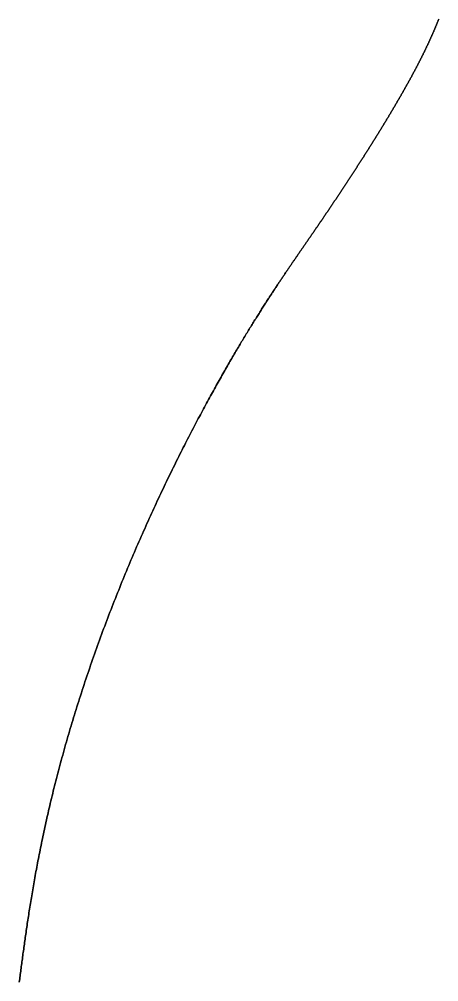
# Model space of a CAD drawing. Header units: inches. Extents: x 130170 to 284068, y 377793 to 804530.
# Drawn here: x 249292.2 to 249320.9, y 749441.5 to 749507.3 of the extents above; entities that cross this region are included whole.
import ezdxf

# ---------------------------------------------------------------- set-up
doc = ezdxf.new("R2010")
doc.units = ezdxf.units.IN
doc.header["$MEASUREMENT"] = 0
doc.layers.add('muni_il', color=7, linetype='Continuous')

msp = doc.modelspace()

# ---------------------------------------------------------------- linework, layer by layer
at = {"layer": 'muni_il'}
for points in [[(249320.861, 749507.307), (249320.845, 749507.266), (249320.829, 749507.225), (249320.813, 749507.184), (249320.797, 749507.144), (249320.781, 749507.103), (249320.764, 749507.063), (249320.748, 749507.022), (249320.732, 749506.982), (249320.716, 749506.942), (249320.699, 749506.902), (249320.683, 749506.862), (249320.667, 749506.823), (249320.65, 749506.783), (249320.634, 749506.743), (249320.617, 749506.704), (249320.601, 749506.665), (249320.584, 749506.625), (249320.567, 749506.586), (249320.551, 749506.547), (249320.534, 749506.508), (249320.517, 749506.469), (249320.501, 749506.43), (249320.484, 749506.391), (249320.467, 749506.353), (249320.45, 749506.314), (249320.434, 749506.276), (249320.417, 749506.237), (249320.4, 749506.199), (249320.383, 749506.16), (249320.366, 749506.122), (249320.349, 749506.084), (249320.332, 749506.046), (249320.315, 749506.008), (249320.298, 749505.97), (249320.28, 749505.932), (249320.263, 749505.894), (249320.246, 749505.857), (249320.229, 749505.819), (249320.212, 749505.781), (249320.194, 749505.744), (249320.177, 749505.706), (249320.16, 749505.669), (249320.142, 749505.632), (249320.125, 749505.594), (249320.107, 749505.557), (249320.09, 749505.52), (249320.072, 749505.483), (249320.055, 749505.446), (249320.037, 749505.409), (249320.02, 749505.372), (249320.002, 749505.335), (249319.985, 749505.298), (249319.967, 749505.261), (249319.949, 749505.224), (249319.931, 749505.188), (249319.914, 749505.151), (249319.896, 749505.114), (249319.878, 749505.078), (249319.86, 749505.041), (249319.842, 749505.005), (249319.824, 749504.969), (249319.806, 749504.932), (249319.789, 749504.896), (249319.771, 749504.86), (249319.753, 749504.823), (249319.735, 749504.787), (249319.717, 749504.751), (249319.698, 749504.715), (249319.68, 749504.679), (249319.662, 749504.643), (249319.644, 749504.607), (249319.626, 749504.571), (249319.608, 749504.535), (249319.589, 749504.499), (249319.571, 749504.463), (249319.553, 749504.428), (249319.535, 749504.392), (249319.516, 749504.356), (249319.498, 749504.32), (249319.479, 749504.285), (249319.461, 749504.249), (249319.443, 749504.214), (249319.424, 749504.178), (249319.406, 749504.143), (249319.387, 749504.107), (249319.369, 749504.072), (249319.35, 749504.036), (249319.332, 749504.001), (249319.313, 749503.966), (249319.295, 749503.93), (249319.276, 749503.895), (249319.257, 749503.86), (249319.239, 749503.825), (249319.22, 749503.79), (249319.201, 749503.755), (249319.183, 749503.719), (249319.164, 749503.684), (249319.145, 749503.649), (249319.126, 749503.614), (249319.107, 749503.579), (249319.089, 749503.545), (249319.07, 749503.51), (249319.051, 749503.475), (249319.032, 749503.44), (249319.013, 749503.405), (249318.994, 749503.37), (249318.976, 749503.336), (249318.957, 749503.301), (249318.938, 749503.266), (249318.919, 749503.231), (249318.9, 749503.197), (249318.881, 749503.162), (249318.862, 749503.128), (249318.843, 749503.093), (249318.824, 749503.058), (249318.805, 749503.024), (249318.786, 749502.989), (249318.767, 749502.955), (249318.747, 749502.921), (249318.728, 749502.886), (249318.709, 749502.852), (249318.69, 749502.818), (249318.671, 749502.783), (249318.652, 749502.749), (249318.633, 749502.715), (249318.613, 749502.681), (249318.594, 749502.646), (249318.575, 749502.612), (249318.556, 749502.578), (249318.537, 749502.544), (249318.517, 749502.51), (249318.498, 749502.476), (249318.479, 749502.442), (249318.46, 749502.408), (249318.44, 749502.374), (249318.421, 749502.34), (249318.402, 749502.306), (249318.382, 749502.272), (249318.363, 749502.238), (249318.344, 749502.204), (249318.324, 749502.17), (249318.305, 749502.136), (249318.286, 749502.102), (249318.266, 749502.068), (249318.247, 749502.035), (249318.227, 749502.001), (249318.208, 749501.967), (249318.188, 749501.933), (249318.169, 749501.9), (249318.15, 749501.866), (249318.13, 749501.832), (249318.111, 749501.799), (249318.091, 749501.765), (249318.072, 749501.732), (249318.052, 749501.698), (249318.033, 749501.664), (249318.013, 749501.631), (249317.994, 749501.597), (249317.974, 749501.564), (249317.954, 749501.531), (249317.935, 749501.497), (249317.915, 749501.464), (249317.896, 749501.43), (249317.876, 749501.397), (249317.857, 749501.363), (249317.837, 749501.33), (249317.817, 749501.297), (249317.798, 749501.263), (249317.778, 749501.23), (249317.758, 749501.197), (249317.739, 749501.163), (249317.719, 749501.13), (249317.699, 749501.097), (249317.679, 749501.064), (249317.66, 749501.03), (249317.64, 749500.997), (249317.62, 749500.964), (249317.601, 749500.931), (249317.581, 749500.897), (249317.561, 749500.864), (249317.541, 749500.831), (249317.521, 749500.798), (249317.502, 749500.765), (249317.482, 749500.732), (249317.462, 749500.699), (249317.442, 749500.665), (249317.422, 749500.632), (249317.402, 749500.599), (249317.383, 749500.566), (249317.363, 749500.533), (249317.343, 749500.5), (249317.323, 749500.467), (249317.303, 749500.434), (249317.283, 749500.401), (249317.263, 749500.368), (249317.243, 749500.335), (249317.223, 749500.302), (249317.203, 749500.269), (249317.183, 749500.236), (249317.163, 749500.203), (249317.143, 749500.17), (249317.123, 749500.137), (249317.103, 749500.104), (249317.083, 749500.071), (249317.063, 749500.038), (249317.043, 749500.005), (249317.022, 749499.972), (249317.002, 749499.939), (249316.982, 749499.906), (249316.962, 749499.873), (249316.942, 749499.84), (249316.921, 749499.807), (249316.901, 749499.774), (249316.881, 749499.741), (249316.861, 749499.708), (249316.84, 749499.675), (249316.82, 749499.642), (249316.8, 749499.609), (249316.779, 749499.576), (249316.759, 749499.543), (249316.739, 749499.51), (249316.718, 749499.477), (249316.698, 749499.444), (249316.678, 749499.411), (249316.657, 749499.377), (249316.636, 749499.344), (249316.616, 749499.311), (249316.595, 749499.278), (249316.575, 749499.245), (249316.555, 749499.212), (249316.534, 749499.179), (249316.513, 749499.146), (249316.493, 749499.113), (249316.472, 749499.08), (249316.451, 749499.046), (249316.431, 749499.013), (249316.41, 749498.98), (249316.389, 749498.947), (249316.369, 749498.914), (249316.348, 749498.881), (249316.327, 749498.848), (249316.306, 749498.814), (249316.285, 749498.781), (249316.265, 749498.748), (249316.244, 749498.715), (249316.223, 749498.681), (249316.202, 749498.648), (249316.181, 749498.615), (249316.16, 749498.581), (249316.139, 749498.548), (249316.118, 749498.515), (249316.097, 749498.481), (249316.076, 749498.448), (249316.055, 749498.415), (249316.034, 749498.381), (249316.013, 749498.348), (249315.991, 749498.314), (249315.97, 749498.281), (249315.949, 749498.247), (249315.928, 749498.214), (249315.906, 749498.18), (249315.885, 749498.147), (249315.864, 749498.113), (249315.843, 749498.08), (249315.821, 749498.046), (249315.8, 749498.013), (249315.779, 749497.979), (249315.757, 749497.945), (249315.736, 749497.912), (249315.714, 749497.878), (249315.693, 749497.844), (249315.671, 749497.811), (249315.65, 749497.777), (249315.628, 749497.743), (249315.606, 749497.709), (249315.585, 749497.676), (249315.563, 749497.642), (249315.541, 749497.608), (249315.52, 749497.574), (249315.498, 749497.54), (249315.476, 749497.506), (249315.454, 749497.472), (249315.433, 749497.438), (249315.411, 749497.404), (249315.389, 749497.37), (249315.367, 749497.336), (249315.345, 749497.302), (249315.323, 749497.268), (249315.301, 749497.234), (249315.279, 749497.2), (249315.257, 749497.166), (249315.235, 749497.132), (249315.213, 749497.098), (249315.191, 749497.064), (249315.169, 749497.029), (249315.147, 749496.995), (249315.124, 749496.961), (249315.102, 749496.927), (249315.08, 749496.892), (249315.058, 749496.858), (249315.036, 749496.824), (249315.013, 749496.79), (249314.991, 749496.755), (249314.969, 749496.721), (249314.946, 749496.686), (249314.924, 749496.652), (249314.901, 749496.618), (249314.879, 749496.583), (249314.857, 749496.549), (249314.834, 749496.514), (249314.812, 749496.48), (249314.789, 749496.445), (249314.766, 749496.411), (249314.744, 749496.376), (249314.721, 749496.341), (249314.699, 749496.307), (249314.676, 749496.272), (249314.653, 749496.238), (249314.63, 749496.203), (249314.608, 749496.168), (249314.585, 749496.134), (249314.562, 749496.099), (249314.54, 749496.064), (249314.517, 749496.029), (249314.494, 749495.995), (249314.471, 749495.96), (249314.448, 749495.925), (249314.425, 749495.89), (249314.402, 749495.856), (249314.379, 749495.821), (249314.356, 749495.786), (249314.333, 749495.751), (249314.31, 749495.716), (249314.287, 749495.681), (249314.264, 749495.646), (249314.241, 749495.611), (249314.218, 749495.577), (249314.195, 749495.542), (249314.172, 749495.507), (249314.149, 749495.472), (249314.126, 749495.437), (249314.102, 749495.402), (249314.079, 749495.367), (249314.056, 749495.332), (249314.033, 749495.297), (249314.009, 749495.262), (249313.986, 749495.227), (249313.963, 749495.191), (249313.939, 749495.156), (249313.916, 749495.121), (249313.893, 749495.086), (249313.869, 749495.051), (249313.846, 749495.016), (249313.822, 749494.981), (249313.799, 749494.946), (249313.776, 749494.911), (249313.752, 749494.875), (249313.729, 749494.84), (249313.705, 749494.805), (249313.681, 749494.77), (249313.658, 749494.735), (249313.634, 749494.699), (249313.611, 749494.664), (249313.587, 749494.629), (249313.563, 749494.594), (249313.54, 749494.558), (249313.516, 749494.523), (249313.492, 749494.488), (249313.469, 749494.452), (249313.445, 749494.417), (249313.421, 749494.382), (249313.397, 749494.346), (249313.373, 749494.311), (249313.35, 749494.276), (249313.326, 749494.24), (249313.302, 749494.205), (249313.278, 749494.169), (249313.254, 749494.134), (249313.23, 749494.098), (249313.206, 749494.063), (249313.182, 749494.027), (249313.158, 749493.992), (249313.134, 749493.956), (249313.11, 749493.921), (249313.086, 749493.885), (249313.062, 749493.85), (249313.038, 749493.814), (249313.014, 749493.779), (249312.99, 749493.743), (249312.965, 749493.707), (249312.941, 749493.672), (249312.917, 749493.636), (249312.893, 749493.6), (249312.868, 749493.564), (249312.844, 749493.529), (249312.82, 749493.493), (249312.795, 749493.457), (249312.771, 749493.421), (249312.746, 749493.385), (249312.722, 749493.349), (249312.697, 749493.313), (249312.673, 749493.277), (249312.648, 749493.241), (249312.624, 749493.205), (249312.599, 749493.169), (249312.574, 749493.133), (249312.55, 749493.097), (249312.525, 749493.061), (249312.5, 749493.024), (249312.475, 749492.988), (249312.45, 749492.952), (249312.425, 749492.915), (249312.4, 749492.879), (249312.375, 749492.842), (249312.35, 749492.806), (249312.325, 749492.769), (249312.3, 749492.733), (249312.275, 749492.696), (249312.25, 749492.659), (249312.224, 749492.622), (249312.199, 749492.585), (249312.174, 749492.548), (249312.148, 749492.511), (249312.123, 749492.474), (249312.097, 749492.437), (249312.072, 749492.4), (249312.046, 749492.363), (249312.02, 749492.325), (249311.994, 749492.288), (249311.969, 749492.25), (249311.943, 749492.212), (249311.917, 749492.175), (249311.89, 749492.137), (249311.864, 749492.099), (249311.838, 749492.061), (249311.812, 749492.023), (249311.786, 749491.984), (249311.759, 749491.946), (249311.733, 749491.908), (249311.706, 749491.869), (249311.679, 749491.83), (249311.653, 749491.791), (249311.626, 749491.752), (249311.599, 749491.713), (249311.572, 749491.674), (249311.545, 749491.635), (249311.518, 749491.595), (249311.49, 749491.556), (249311.463, 749491.516), (249311.436, 749491.476), (249311.408, 749491.436), (249311.38, 749491.396), (249311.352, 749491.355), (249311.325, 749491.315), (249311.297, 749491.274), (249311.268, 749491.233), (249311.24, 749491.192), (249311.212, 749491.151), (249311.183, 749491.109), (249311.155, 749491.068), (249311.126, 749491.026), (249311.097, 749490.984), (249311.068, 749490.941), (249311.039, 749490.899), (249311.01, 749490.856), (249310.98, 749490.813), (249310.951, 749490.77), (249310.921, 749490.727), (249310.891, 749490.683), (249310.861, 749490.639), (249310.831, 749490.595), (249310.801, 749490.551), (249310.771, 749490.506), (249310.74, 749490.461), (249310.709, 749490.416), (249310.678, 749490.371), (249310.647, 749490.325), (249310.616, 749490.279), (249310.585, 749490.233), (249310.553, 749490.186), (249310.521, 749490.139), (249310.489, 749490.092), (249310.457, 749490.045), (249310.425, 749489.997), (249310.392, 749489.949), (249310.36, 749489.9), (249310.327, 749489.851), (249310.293, 749489.802), (249310.26, 749489.753), (249310.227, 749489.703), (249310.193, 749489.653), (249310.159, 749489.602), (249310.125, 749489.551), (249310.09, 749489.499), (249310.056, 749489.448), (249310.021, 749489.395), (249309.986, 749489.343), (249309.95, 749489.29), (249309.915, 749489.236), (249309.879, 749489.182), (249309.843, 749489.128), (249309.807, 749489.074), (249309.77, 749489.018), (249309.734, 749488.963), (249309.696, 749488.907), (249309.659, 749488.85), (249309.622, 749488.793), (249309.584, 749488.735), (249309.546, 749488.677), (249309.507, 749488.619), (249309.469, 749488.56), (249309.43, 749488.5), (249309.391, 749488.44), (249309.351, 749488.379), (249309.311, 749488.318), (249309.271, 749488.256), (249309.231, 749488.194), (249309.19, 749488.131), (249309.149, 749488.068), (249309.108, 749488.004), (249309.067, 749487.939), (249309.025, 749487.874), (249308.983, 749487.808), (249308.94, 749487.742), (249308.897, 749487.675), (249308.854, 749487.607), (249308.811, 749487.539), (249308.767, 749487.47), (249308.723, 749487.401), (249308.678, 749487.331), (249308.634, 749487.26), (249308.588, 749487.188), (249308.543, 749487.116), (249308.497, 749487.043), (249308.451, 749486.97), (249308.405, 749486.895), (249308.358, 749486.82), (249308.31, 749486.745), (249308.263, 749486.668), (249308.215, 749486.591), (249308.167, 749486.513), (249308.118, 749486.435), (249308.069, 749486.355), (249308.02, 749486.275), (249307.97, 749486.194), (249307.92, 749486.113), (249307.87, 749486.03), (249307.819, 749485.947), (249307.768, 749485.863), (249307.716, 749485.778), (249307.664, 749485.692), (249307.612, 749485.606), (249307.559, 749485.519), (249307.506, 749485.43), (249307.453, 749485.341), (249307.399, 749485.252), (249307.344, 749485.161), (249307.29, 749485.07), (249307.235, 749484.977), (249307.179, 749484.884), (249307.124, 749484.79), (249307.067, 749484.695), (249307.011, 749484.599), (249306.954, 749484.502), (249306.896, 749484.405), (249306.839, 749484.306), (249306.781, 749484.207), (249306.722, 749484.106), (249306.663, 749484.005), (249306.604, 749483.903), (249306.544, 749483.8), (249306.484, 749483.696), (249306.424, 749483.591), (249306.363, 749483.485), (249306.302, 749483.378), (249306.24, 749483.27), (249306.178, 749483.161), (249306.116, 749483.052), (249306.053, 749482.941), (249305.99, 749482.829), (249305.926, 749482.717), (249305.862, 749482.603), (249305.798, 749482.489), (249305.734, 749482.373), (249305.669, 749482.257), (249305.603, 749482.139), (249305.538, 749482.021), (249305.472, 749481.901), (249305.405, 749481.781), (249305.338, 749481.659), (249305.271, 749481.537), (249305.204, 749481.414), (249305.136, 749481.289), (249305.067, 749481.164), (249304.999, 749481.037), (249304.93, 749480.91), (249304.861, 749480.782), (249304.791, 749480.653), (249304.721, 749480.522), (249304.651, 749480.391), (249304.581, 749480.259), (249304.51, 749480.125), (249304.439, 749479.991), (249304.367, 749479.856), (249304.295, 749479.72), (249304.223, 749479.582), (249304.151, 749479.444), (249304.078, 749479.305), (249304.006, 749479.165), (249303.932, 749479.023), (249303.859, 749478.881), (249303.785, 749478.738), (249303.711, 749478.594), (249303.637, 749478.449), (249303.562, 749478.303), (249303.488, 749478.156), (249303.413, 749478.009), (249303.338, 749477.86), (249303.262, 749477.71), (249303.187, 749477.559), (249303.111, 749477.408), (249303.035, 749477.255), (249302.959, 749477.102), (249302.882, 749476.947), (249302.806, 749476.792), (249302.729, 749476.636), (249302.652, 749476.479), (249302.575, 749476.321), (249302.498, 749476.162), (249302.42, 749476.002), (249302.343, 749475.842), (249302.265, 749475.68), (249302.187, 749475.518), (249302.109, 749475.355), (249302.031, 749475.191), (249301.953, 749475.026), (249301.875, 749474.861), (249301.797, 749474.694), (249301.718, 749474.527), (249301.64, 749474.359), (249301.562, 749474.191), (249301.483, 749474.021), (249301.405, 749473.851), (249301.326, 749473.68), (249301.248, 749473.508), (249301.169, 749473.336), (249301.09, 749473.162), (249301.012, 749472.989), (249300.933, 749472.814), (249300.855, 749472.639), (249300.776, 749472.463), (249300.698, 749472.287), (249300.619, 749472.109), (249300.541, 749471.931), (249300.463, 749471.753), (249300.384, 749471.574), (249300.306, 749471.395), (249300.228, 749471.214), (249300.15, 749471.034), (249300.072, 749470.852), (249299.995, 749470.671), (249299.917, 749470.488), (249299.84, 749470.305), (249299.762, 749470.122), (249299.685, 749469.938), (249299.608, 749469.754), (249299.532, 749469.569), (249299.455, 749469.384), (249299.379, 749469.199), (249299.302, 749469.013), (249299.226, 749468.826), (249299.151, 749468.64), (249299.075, 749468.452), (249299, 749468.265), (249298.925, 749468.077), (249298.85, 749467.889), (249298.775, 749467.701), (249298.701, 749467.512), (249298.627, 749467.323), (249298.554, 749467.134), (249298.48, 749466.945), (249298.407, 749466.755), (249298.334, 749466.565), (249298.262, 749466.375), (249298.19, 749466.185), (249298.118, 749465.994), (249298.046, 749465.804), (249297.975, 749465.613), (249297.904, 749465.423), (249297.834, 749465.232), (249297.764, 749465.041), (249297.694, 749464.85), (249297.625, 749464.659), (249297.556, 749464.468), (249297.487, 749464.277), (249297.419, 749464.086), (249297.352, 749463.895), (249297.284, 749463.704), (249297.217, 749463.513), (249297.151, 749463.322), (249297.085, 749463.131), (249297.019, 749462.941), (249296.954, 749462.75), (249296.889, 749462.56), (249296.825, 749462.369), (249296.762, 749462.179), (249296.698, 749461.989), (249296.635, 749461.8), (249296.573, 749461.61), (249296.511, 749461.421), (249296.45, 749461.232), (249296.389, 749461.043), (249296.328, 749460.854), (249296.268, 749460.666), (249296.209, 749460.478), (249296.15, 749460.29), (249296.091, 749460.103), (249296.033, 749459.916), (249295.976, 749459.729), (249295.919, 749459.543), (249295.863, 749459.357), (249295.806, 749459.172), (249295.751, 749458.987), (249295.696, 749458.802), (249295.642, 749458.618), (249295.588, 749458.434), (249295.535, 749458.251), (249295.482, 749458.068), (249295.43, 749457.886), (249295.378, 749457.704), (249295.326, 749457.522), (249295.276, 749457.342), (249295.226, 749457.161), (249295.176, 749456.982), (249295.127, 749456.802), (249295.078, 749456.624), (249295.03, 749456.446), (249294.982, 749456.268), (249294.935, 749456.091), (249294.889, 749455.915), (249294.843, 749455.739), (249294.797, 749455.565), (249294.752, 749455.39), (249294.708, 749455.217), (249294.664, 749455.043), (249294.621, 749454.871), (249294.578, 749454.699), (249294.536, 749454.528), (249294.494, 749454.358), (249294.452, 749454.188), (249294.411, 749454.02), (249294.371, 749453.851), (249294.331, 749453.684), (249294.292, 749453.517), (249294.253, 749453.351), (249294.215, 749453.186), (249294.177, 749453.021), (249294.14, 749452.858), (249294.103, 749452.695), (249294.066, 749452.532), (249294.03, 749452.371), (249293.995, 749452.21), (249293.96, 749452.05), (249293.925, 749451.891), (249293.891, 749451.733), (249293.858, 749451.576), (249293.825, 749451.419), (249293.792, 749451.263), (249293.76, 749451.108), (249293.728, 749450.954), (249293.696, 749450.8), (249293.666, 749450.648), (249293.635, 749450.496), (249293.605, 749450.345), (249293.575, 749450.195), (249293.546, 749450.045), (249293.517, 749449.897), (249293.489, 749449.749), (249293.461, 749449.602), (249293.433, 749449.456), (249293.406, 749449.311), (249293.379, 749449.167), (249293.352, 749449.023), (249293.326, 749448.881), (249293.3, 749448.739), (249293.275, 749448.598), (249293.25, 749448.458), (249293.225, 749448.318), (249293.201, 749448.18), (249293.177, 749448.043), (249293.153, 749447.906), (249293.13, 749447.77), (249293.107, 749447.635), (249293.084, 749447.5), (249293.062, 749447.367), (249293.04, 749447.234), (249293.018, 749447.102), (249292.997, 749446.971), (249292.976, 749446.841), (249292.955, 749446.712), (249292.934, 749446.583), (249292.914, 749446.455), (249292.894, 749446.328), (249292.874, 749446.202), (249292.855, 749446.076), (249292.835, 749445.951), (249292.816, 749445.828), (249292.798, 749445.704), (249292.779, 749445.582), (249292.761, 749445.46), (249292.743, 749445.339), (249292.725, 749445.219), (249292.707, 749445.099), (249292.69, 749444.98), (249292.673, 749444.862), (249292.656, 749444.745), (249292.639, 749444.628), (249292.622, 749444.512), (249292.606, 749444.397), (249292.59, 749444.282), (249292.573, 749444.167), (249292.557, 749444.054), (249292.542, 749443.941), (249292.526, 749443.829), (249292.511, 749443.717), (249292.495, 749443.605), (249292.48, 749443.495), (249292.465, 749443.384), (249292.45, 749443.275), (249292.435, 749443.165), (249292.421, 749443.057), (249292.406, 749442.948), (249292.391, 749442.84), (249292.377, 749442.733), (249292.363, 749442.626), (249292.349, 749442.519), (249292.335, 749442.413), (249292.321, 749442.307), (249292.307, 749442.201), (249292.293, 749442.095), (249292.279, 749441.99), (249292.265, 749441.885), (249292.251, 749441.78), (249292.238, 749441.676), (249292.224, 749441.571), (249292.211, 749441.467)], [(249292.211, 749441.467), (249292.224, 749441.571), (249292.238, 749441.676), (249292.251, 749441.78), (249292.265, 749441.885), (249292.279, 749441.99), (249292.293, 749442.095), (249292.307, 749442.201), (249292.321, 749442.307), (249292.335, 749442.413), (249292.349, 749442.519), (249292.363, 749442.626), (249292.377, 749442.733), (249292.391, 749442.84), (249292.406, 749442.948), (249292.421, 749443.057), (249292.435, 749443.165), (249292.45, 749443.275), (249292.465, 749443.384), (249292.48, 749443.495), (249292.495, 749443.605), (249292.511, 749443.717), (249292.526, 749443.829), (249292.542, 749443.941), (249292.557, 749444.054), (249292.573, 749444.167), (249292.59, 749444.282), (249292.606, 749444.397), (249292.622, 749444.512), (249292.639, 749444.628), (249292.656, 749444.745), (249292.673, 749444.862), (249292.69, 749444.98), (249292.707, 749445.099), (249292.725, 749445.219), (249292.743, 749445.339), (249292.761, 749445.46), (249292.779, 749445.582), (249292.798, 749445.704), (249292.816, 749445.828), (249292.835, 749445.951), (249292.855, 749446.076), (249292.874, 749446.202), (249292.894, 749446.328), (249292.914, 749446.455), (249292.934, 749446.583), (249292.955, 749446.712), (249292.976, 749446.841), (249292.997, 749446.971), (249293.018, 749447.102), (249293.04, 749447.234), (249293.062, 749447.367), (249293.084, 749447.5), (249293.107, 749447.635), (249293.13, 749447.77), (249293.153, 749447.906), (249293.177, 749448.043), (249293.201, 749448.18), (249293.225, 749448.318), (249293.25, 749448.458), (249293.275, 749448.598), (249293.3, 749448.739), (249293.326, 749448.881), (249293.352, 749449.023), (249293.379, 749449.167), (249293.406, 749449.311), (249293.433, 749449.456), (249293.461, 749449.602), (249293.489, 749449.749), (249293.517, 749449.897), (249293.546, 749450.045), (249293.575, 749450.195), (249293.605, 749450.345), (249293.635, 749450.496), (249293.666, 749450.648), (249293.696, 749450.8), (249293.728, 749450.954), (249293.76, 749451.108), (249293.792, 749451.263), (249293.825, 749451.419), (249293.858, 749451.576), (249293.891, 749451.733), (249293.925, 749451.891), (249293.96, 749452.05), (249293.995, 749452.21), (249294.03, 749452.371), (249294.066, 749452.532), (249294.103, 749452.695), (249294.14, 749452.858), (249294.177, 749453.021), (249294.215, 749453.186), (249294.253, 749453.351), (249294.292, 749453.517), (249294.331, 749453.684), (249294.371, 749453.851), (249294.411, 749454.02), (249294.452, 749454.188), (249294.494, 749454.358), (249294.536, 749454.528), (249294.578, 749454.699), (249294.621, 749454.871), (249294.664, 749455.043), (249294.708, 749455.217), (249294.752, 749455.39), (249294.797, 749455.565), (249294.843, 749455.739), (249294.889, 749455.915), (249294.935, 749456.091), (249294.982, 749456.268), (249295.03, 749456.446), (249295.078, 749456.624), (249295.127, 749456.802), (249295.176, 749456.982), (249295.226, 749457.161), (249295.276, 749457.342), (249295.326, 749457.522), (249295.378, 749457.704), (249295.43, 749457.886), (249295.482, 749458.068), (249295.535, 749458.251), (249295.588, 749458.434), (249295.642, 749458.618), (249295.696, 749458.802), (249295.751, 749458.987), (249295.806, 749459.172), (249295.863, 749459.357), (249295.919, 749459.543), (249295.976, 749459.729), (249296.033, 749459.916), (249296.091, 749460.103), (249296.15, 749460.29), (249296.209, 749460.478), (249296.268, 749460.666), (249296.328, 749460.854), (249296.389, 749461.043), (249296.45, 749461.232), (249296.511, 749461.421), (249296.573, 749461.61), (249296.635, 749461.8), (249296.698, 749461.989), (249296.762, 749462.179), (249296.825, 749462.369), (249296.889, 749462.56), (249296.954, 749462.75), (249297.019, 749462.941), (249297.085, 749463.131), (249297.151, 749463.322), (249297.217, 749463.513), (249297.284, 749463.704), (249297.352, 749463.895), (249297.419, 749464.086), (249297.487, 749464.277), (249297.556, 749464.468), (249297.625, 749464.659), (249297.694, 749464.85), (249297.764, 749465.041), (249297.834, 749465.232), (249297.904, 749465.423), (249297.975, 749465.613), (249298.046, 749465.804), (249298.118, 749465.994), (249298.19, 749466.185), (249298.262, 749466.375), (249298.334, 749466.565), (249298.407, 749466.755), (249298.48, 749466.945), (249298.554, 749467.134), (249298.627, 749467.323), (249298.701, 749467.512), (249298.775, 749467.701), (249298.85, 749467.889), (249298.925, 749468.077), (249299, 749468.265), (249299.075, 749468.452), (249299.151, 749468.64), (249299.226, 749468.826), (249299.302, 749469.013), (249299.379, 749469.199), (249299.455, 749469.384), (249299.532, 749469.569), (249299.608, 749469.754), (249299.685, 749469.938), (249299.762, 749470.122), (249299.84, 749470.305), (249299.917, 749470.488), (249299.995, 749470.671), (249300.072, 749470.852), (249300.15, 749471.034), (249300.228, 749471.214), (249300.306, 749471.395), (249300.384, 749471.574), (249300.463, 749471.753), (249300.541, 749471.931), (249300.619, 749472.109), (249300.698, 749472.287), (249300.776, 749472.463), (249300.855, 749472.639), (249300.933, 749472.814), (249301.012, 749472.989), (249301.09, 749473.162), (249301.169, 749473.336), (249301.248, 749473.508), (249301.326, 749473.68), (249301.405, 749473.851), (249301.483, 749474.021), (249301.562, 749474.191), (249301.64, 749474.359), (249301.718, 749474.527), (249301.797, 749474.694), (249301.875, 749474.861), (249301.953, 749475.026), (249302.031, 749475.191), (249302.109, 749475.355), (249302.187, 749475.518), (249302.265, 749475.68), (249302.343, 749475.842), (249302.42, 749476.002), (249302.498, 749476.162), (249302.575, 749476.321), (249302.652, 749476.479), (249302.729, 749476.636), (249302.806, 749476.792), (249302.882, 749476.947), (249302.959, 749477.102), (249303.035, 749477.255), (249303.111, 749477.408), (249303.187, 749477.559), (249303.262, 749477.71), (249303.338, 749477.86), (249303.413, 749478.009), (249303.488, 749478.156), (249303.562, 749478.303), (249303.637, 749478.449), (249303.711, 749478.594), (249303.785, 749478.738), (249303.859, 749478.881), (249303.932, 749479.023), (249304.006, 749479.165), (249304.078, 749479.305), (249304.151, 749479.444), (249304.223, 749479.582), (249304.295, 749479.72), (249304.367, 749479.856), (249304.439, 749479.991), (249304.51, 749480.125), (249304.581, 749480.259), (249304.651, 749480.391), (249304.721, 749480.522), (249304.791, 749480.653), (249304.861, 749480.782), (249304.93, 749480.91), (249304.999, 749481.037), (249305.067, 749481.164), (249305.136, 749481.289), (249305.204, 749481.414), (249305.271, 749481.537), (249305.338, 749481.659), (249305.405, 749481.781), (249305.472, 749481.901), (249305.538, 749482.021), (249305.603, 749482.139), (249305.669, 749482.257), (249305.734, 749482.373), (249305.798, 749482.489), (249305.862, 749482.603), (249305.926, 749482.717), (249305.99, 749482.829), (249306.053, 749482.941), (249306.116, 749483.052), (249306.178, 749483.161), (249306.24, 749483.27), (249306.302, 749483.378), (249306.363, 749483.485), (249306.424, 749483.591), (249306.484, 749483.696), (249306.544, 749483.8), (249306.604, 749483.903), (249306.663, 749484.005), (249306.722, 749484.106), (249306.781, 749484.207), (249306.839, 749484.306), (249306.896, 749484.405), (249306.954, 749484.502), (249307.011, 749484.599), (249307.067, 749484.695), (249307.124, 749484.79), (249307.179, 749484.884), (249307.235, 749484.977), (249307.29, 749485.07), (249307.344, 749485.161), (249307.399, 749485.252), (249307.453, 749485.341), (249307.506, 749485.43), (249307.559, 749485.519), (249307.612, 749485.606), (249307.664, 749485.692), (249307.716, 749485.778), (249307.768, 749485.863), (249307.819, 749485.947), (249307.87, 749486.03), (249307.92, 749486.113), (249307.97, 749486.194), (249308.02, 749486.275), (249308.069, 749486.355), (249308.118, 749486.435), (249308.167, 749486.513), (249308.215, 749486.591), (249308.263, 749486.668), (249308.31, 749486.745), (249308.358, 749486.82), (249308.405, 749486.895), (249308.451, 749486.97), (249308.497, 749487.043), (249308.543, 749487.116), (249308.588, 749487.188), (249308.634, 749487.26), (249308.678, 749487.331), (249308.723, 749487.401), (249308.767, 749487.47), (249308.811, 749487.539), (249308.854, 749487.607), (249308.897, 749487.675), (249308.94, 749487.742), (249308.983, 749487.808), (249309.025, 749487.874), (249309.067, 749487.939), (249309.108, 749488.004), (249309.149, 749488.068), (249309.19, 749488.131), (249309.231, 749488.194), (249309.271, 749488.256), (249309.311, 749488.318), (249309.351, 749488.379), (249309.391, 749488.44), (249309.43, 749488.5), (249309.469, 749488.56), (249309.507, 749488.619), (249309.546, 749488.677), (249309.584, 749488.735), (249309.622, 749488.793), (249309.659, 749488.85), (249309.696, 749488.907), (249309.734, 749488.963), (249309.77, 749489.018), (249309.807, 749489.074), (249309.843, 749489.128), (249309.879, 749489.182), (249309.915, 749489.236), (249309.95, 749489.29), (249309.986, 749489.343), (249310.021, 749489.395), (249310.056, 749489.448), (249310.09, 749489.499), (249310.125, 749489.551), (249310.159, 749489.602), (249310.193, 749489.653), (249310.227, 749489.703), (249310.26, 749489.753), (249310.293, 749489.802), (249310.327, 749489.851), (249310.36, 749489.9), (249310.392, 749489.949), (249310.425, 749489.997), (249310.457, 749490.045), (249310.489, 749490.092), (249310.521, 749490.139), (249310.553, 749490.186), (249310.585, 749490.233), (249310.616, 749490.279), (249310.647, 749490.325), (249310.678, 749490.371), (249310.709, 749490.416), (249310.74, 749490.461), (249310.771, 749490.506), (249310.801, 749490.551), (249310.831, 749490.595), (249310.861, 749490.639), (249310.891, 749490.683), (249310.921, 749490.727), (249310.951, 749490.77), (249310.98, 749490.813), (249311.01, 749490.856), (249311.039, 749490.899), (249311.068, 749490.941), (249311.097, 749490.984), (249311.126, 749491.026), (249311.155, 749491.068), (249311.183, 749491.109), (249311.212, 749491.151), (249311.24, 749491.192), (249311.268, 749491.233), (249311.297, 749491.274), (249311.325, 749491.315), (249311.352, 749491.355), (249311.38, 749491.396), (249311.408, 749491.436), (249311.436, 749491.476), (249311.463, 749491.516), (249311.49, 749491.556), (249311.518, 749491.595), (249311.545, 749491.635), (249311.572, 749491.674), (249311.599, 749491.713), (249311.626, 749491.752), (249311.653, 749491.791), (249311.679, 749491.83), (249311.706, 749491.869), (249311.733, 749491.908), (249311.759, 749491.946), (249311.786, 749491.984), (249311.812, 749492.023), (249311.838, 749492.061), (249311.864, 749492.099), (249311.89, 749492.137), (249311.917, 749492.175), (249311.943, 749492.212), (249311.969, 749492.25), (249311.994, 749492.288), (249312.02, 749492.325), (249312.046, 749492.363), (249312.072, 749492.4), (249312.097, 749492.437), (249312.123, 749492.474), (249312.148, 749492.511), (249312.174, 749492.548), (249312.199, 749492.585), (249312.224, 749492.622), (249312.25, 749492.659), (249312.275, 749492.696), (249312.3, 749492.733), (249312.325, 749492.769), (249312.35, 749492.806), (249312.375, 749492.842), (249312.4, 749492.879), (249312.425, 749492.915), (249312.45, 749492.952), (249312.475, 749492.988), (249312.5, 749493.024), (249312.525, 749493.061), (249312.55, 749493.097), (249312.574, 749493.133), (249312.599, 749493.169), (249312.624, 749493.205), (249312.648, 749493.241), (249312.673, 749493.277), (249312.697, 749493.313), (249312.722, 749493.349), (249312.746, 749493.385), (249312.771, 749493.421), (249312.795, 749493.457), (249312.82, 749493.493), (249312.844, 749493.529), (249312.868, 749493.564), (249312.893, 749493.6), (249312.917, 749493.636), (249312.941, 749493.672), (249312.965, 749493.707), (249312.99, 749493.743), (249313.014, 749493.779), (249313.038, 749493.814), (249313.062, 749493.85), (249313.086, 749493.885), (249313.11, 749493.921), (249313.134, 749493.956), (249313.158, 749493.992), (249313.182, 749494.027), (249313.206, 749494.063), (249313.23, 749494.098), (249313.254, 749494.134), (249313.278, 749494.169), (249313.302, 749494.205), (249313.326, 749494.24), (249313.35, 749494.276), (249313.373, 749494.311), (249313.397, 749494.346), (249313.421, 749494.382), (249313.445, 749494.417), (249313.469, 749494.452), (249313.492, 749494.488), (249313.516, 749494.523), (249313.54, 749494.558), (249313.563, 749494.594), (249313.587, 749494.629), (249313.611, 749494.664), (249313.634, 749494.699), (249313.658, 749494.735), (249313.681, 749494.77), (249313.705, 749494.805), (249313.729, 749494.84), (249313.752, 749494.875), (249313.776, 749494.911), (249313.799, 749494.946), (249313.822, 749494.981), (249313.846, 749495.016), (249313.869, 749495.051), (249313.893, 749495.086), (249313.916, 749495.121), (249313.939, 749495.156), (249313.963, 749495.191), (249313.986, 749495.227), (249314.009, 749495.262), (249314.033, 749495.297), (249314.056, 749495.332), (249314.079, 749495.367), (249314.102, 749495.402), (249314.126, 749495.437), (249314.149, 749495.472), (249314.172, 749495.507), (249314.195, 749495.542), (249314.218, 749495.577), (249314.241, 749495.611), (249314.264, 749495.646), (249314.287, 749495.681), (249314.31, 749495.716), (249314.333, 749495.751), (249314.356, 749495.786), (249314.379, 749495.821), (249314.402, 749495.856), (249314.425, 749495.89), (249314.448, 749495.925), (249314.471, 749495.96), (249314.494, 749495.995), (249314.517, 749496.029), (249314.54, 749496.064), (249314.562, 749496.099), (249314.585, 749496.134), (249314.608, 749496.168), (249314.63, 749496.203), (249314.653, 749496.238), (249314.676, 749496.272), (249314.699, 749496.307), (249314.721, 749496.341), (249314.744, 749496.376), (249314.766, 749496.411), (249314.789, 749496.445), (249314.812, 749496.48), (249314.834, 749496.514), (249314.857, 749496.549), (249314.879, 749496.583), (249314.901, 749496.618), (249314.924, 749496.652), (249314.946, 749496.686), (249314.969, 749496.721), (249314.991, 749496.755), (249315.013, 749496.79), (249315.036, 749496.824), (249315.058, 749496.858), (249315.08, 749496.892), (249315.102, 749496.927), (249315.124, 749496.961), (249315.147, 749496.995), (249315.169, 749497.029), (249315.191, 749497.064), (249315.213, 749497.098), (249315.235, 749497.132), (249315.257, 749497.166), (249315.279, 749497.2), (249315.301, 749497.234), (249315.323, 749497.268), (249315.345, 749497.302), (249315.367, 749497.336), (249315.389, 749497.37), (249315.411, 749497.404), (249315.433, 749497.438), (249315.454, 749497.472), (249315.476, 749497.506), (249315.498, 749497.54), (249315.52, 749497.574), (249315.541, 749497.608), (249315.563, 749497.642), (249315.585, 749497.676), (249315.606, 749497.709), (249315.628, 749497.743), (249315.65, 749497.777), (249315.671, 749497.811), (249315.693, 749497.844), (249315.714, 749497.878), (249315.736, 749497.912), (249315.757, 749497.945), (249315.779, 749497.979), (249315.8, 749498.013), (249315.821, 749498.046), (249315.843, 749498.08), (249315.864, 749498.113), (249315.885, 749498.147), (249315.906, 749498.18), (249315.928, 749498.214), (249315.949, 749498.247), (249315.97, 749498.281), (249315.991, 749498.314), (249316.013, 749498.348), (249316.034, 749498.381), (249316.055, 749498.415), (249316.076, 749498.448), (249316.097, 749498.481), (249316.118, 749498.515), (249316.139, 749498.548), (249316.16, 749498.581), (249316.181, 749498.615), (249316.202, 749498.648), (249316.223, 749498.681), (249316.244, 749498.715), (249316.265, 749498.748), (249316.285, 749498.781), (249316.306, 749498.814), (249316.327, 749498.848), (249316.348, 749498.881), (249316.369, 749498.914), (249316.389, 749498.947), (249316.41, 749498.98), (249316.431, 749499.013), (249316.451, 749499.046), (249316.472, 749499.08), (249316.493, 749499.113), (249316.513, 749499.146), (249316.534, 749499.179), (249316.555, 749499.212), (249316.575, 749499.245), (249316.595, 749499.278), (249316.616, 749499.311), (249316.636, 749499.344), (249316.657, 749499.377), (249316.678, 749499.411), (249316.698, 749499.444), (249316.718, 749499.477), (249316.739, 749499.51), (249316.759, 749499.543), (249316.779, 749499.576), (249316.8, 749499.609), (249316.82, 749499.642), (249316.84, 749499.675), (249316.861, 749499.708), (249316.881, 749499.741), (249316.901, 749499.774), (249316.921, 749499.807), (249316.942, 749499.84), (249316.962, 749499.873), (249316.982, 749499.906), (249317.002, 749499.939), (249317.022, 749499.972), (249317.043, 749500.005), (249317.063, 749500.038), (249317.083, 749500.071), (249317.103, 749500.104), (249317.123, 749500.137), (249317.143, 749500.17), (249317.163, 749500.203), (249317.183, 749500.236), (249317.203, 749500.269), (249317.223, 749500.302), (249317.243, 749500.335), (249317.263, 749500.368), (249317.283, 749500.401), (249317.303, 749500.434), (249317.323, 749500.467), (249317.343, 749500.5), (249317.363, 749500.533), (249317.383, 749500.566), (249317.402, 749500.599), (249317.422, 749500.632), (249317.442, 749500.665), (249317.462, 749500.699), (249317.482, 749500.732), (249317.502, 749500.765), (249317.521, 749500.798), (249317.541, 749500.831), (249317.561, 749500.864), (249317.581, 749500.897), (249317.601, 749500.931), (249317.62, 749500.964), (249317.64, 749500.997), (249317.66, 749501.03), (249317.679, 749501.064), (249317.699, 749501.097), (249317.719, 749501.13), (249317.739, 749501.163), (249317.758, 749501.197), (249317.778, 749501.23), (249317.798, 749501.263), (249317.817, 749501.297), (249317.837, 749501.33), (249317.857, 749501.363), (249317.876, 749501.397), (249317.896, 749501.43), (249317.915, 749501.464), (249317.935, 749501.497), (249317.954, 749501.531), (249317.974, 749501.564), (249317.994, 749501.597), (249318.013, 749501.631), (249318.033, 749501.664), (249318.052, 749501.698), (249318.072, 749501.732), (249318.091, 749501.765), (249318.111, 749501.799), (249318.13, 749501.832), (249318.15, 749501.866), (249318.169, 749501.9), (249318.188, 749501.933), (249318.208, 749501.967), (249318.227, 749502.001), (249318.247, 749502.035), (249318.266, 749502.068), (249318.286, 749502.102), (249318.305, 749502.136), (249318.324, 749502.17), (249318.344, 749502.204), (249318.363, 749502.238), (249318.382, 749502.272), (249318.402, 749502.306), (249318.421, 749502.34), (249318.44, 749502.374), (249318.46, 749502.408), (249318.479, 749502.442), (249318.498, 749502.476), (249318.517, 749502.51), (249318.537, 749502.544), (249318.556, 749502.578), (249318.575, 749502.612), (249318.594, 749502.646), (249318.613, 749502.681), (249318.633, 749502.715), (249318.652, 749502.749), (249318.671, 749502.783), (249318.69, 749502.818), (249318.709, 749502.852), (249318.728, 749502.886), (249318.747, 749502.921), (249318.767, 749502.955), (249318.786, 749502.989), (249318.805, 749503.024), (249318.824, 749503.058), (249318.843, 749503.093), (249318.862, 749503.128), (249318.881, 749503.162), (249318.9, 749503.197), (249318.919, 749503.231), (249318.938, 749503.266), (249318.957, 749503.301), (249318.976, 749503.336), (249318.994, 749503.37), (249319.013, 749503.405), (249319.032, 749503.44), (249319.051, 749503.475), (249319.07, 749503.51), (249319.089, 749503.545), (249319.107, 749503.579), (249319.126, 749503.614), (249319.145, 749503.649), (249319.164, 749503.684), (249319.183, 749503.719), (249319.201, 749503.755), (249319.22, 749503.79), (249319.239, 749503.825), (249319.257, 749503.86), (249319.276, 749503.895), (249319.295, 749503.93), (249319.313, 749503.966), (249319.332, 749504.001), (249319.35, 749504.036), (249319.369, 749504.072), (249319.387, 749504.107), (249319.406, 749504.143), (249319.424, 749504.178), (249319.443, 749504.214), (249319.461, 749504.249), (249319.479, 749504.285), (249319.498, 749504.32), (249319.516, 749504.356), (249319.535, 749504.392), (249319.553, 749504.428), (249319.571, 749504.463), (249319.589, 749504.499), (249319.608, 749504.535), (249319.626, 749504.571), (249319.644, 749504.607), (249319.662, 749504.643), (249319.68, 749504.679), (249319.698, 749504.715), (249319.717, 749504.751), (249319.735, 749504.787), (249319.753, 749504.823), (249319.771, 749504.86), (249319.789, 749504.896), (249319.806, 749504.932), (249319.824, 749504.969), (249319.842, 749505.005), (249319.86, 749505.041), (249319.878, 749505.078), (249319.896, 749505.114), (249319.914, 749505.151), (249319.931, 749505.188), (249319.949, 749505.224), (249319.967, 749505.261), (249319.985, 749505.298), (249320.002, 749505.335), (249320.02, 749505.372), (249320.037, 749505.409), (249320.055, 749505.446), (249320.072, 749505.483), (249320.09, 749505.52), (249320.107, 749505.557), (249320.125, 749505.594), (249320.142, 749505.632), (249320.16, 749505.669), (249320.177, 749505.706), (249320.194, 749505.744), (249320.212, 749505.781), (249320.229, 749505.819), (249320.246, 749505.857), (249320.263, 749505.894), (249320.28, 749505.932), (249320.298, 749505.97), (249320.315, 749506.008), (249320.332, 749506.046), (249320.349, 749506.084), (249320.366, 749506.122), (249320.383, 749506.16), (249320.4, 749506.199), (249320.417, 749506.237), (249320.434, 749506.276), (249320.45, 749506.314), (249320.467, 749506.353), (249320.484, 749506.391), (249320.501, 749506.43), (249320.517, 749506.469), (249320.534, 749506.508), (249320.551, 749506.547), (249320.567, 749506.586), (249320.584, 749506.625), (249320.601, 749506.665), (249320.617, 749506.704), (249320.634, 749506.743), (249320.65, 749506.783), (249320.667, 749506.823), (249320.683, 749506.862), (249320.699, 749506.902), (249320.716, 749506.942), (249320.732, 749506.982), (249320.748, 749507.022), (249320.764, 749507.063), (249320.781, 749507.103), (249320.797, 749507.144), (249320.813, 749507.184), (249320.829, 749507.225), (249320.845, 749507.266), (249320.861, 749507.307)]]:
    msp.add_lwpolyline(points, dxfattribs=at)

doc.saveas('drawing.dxf')
